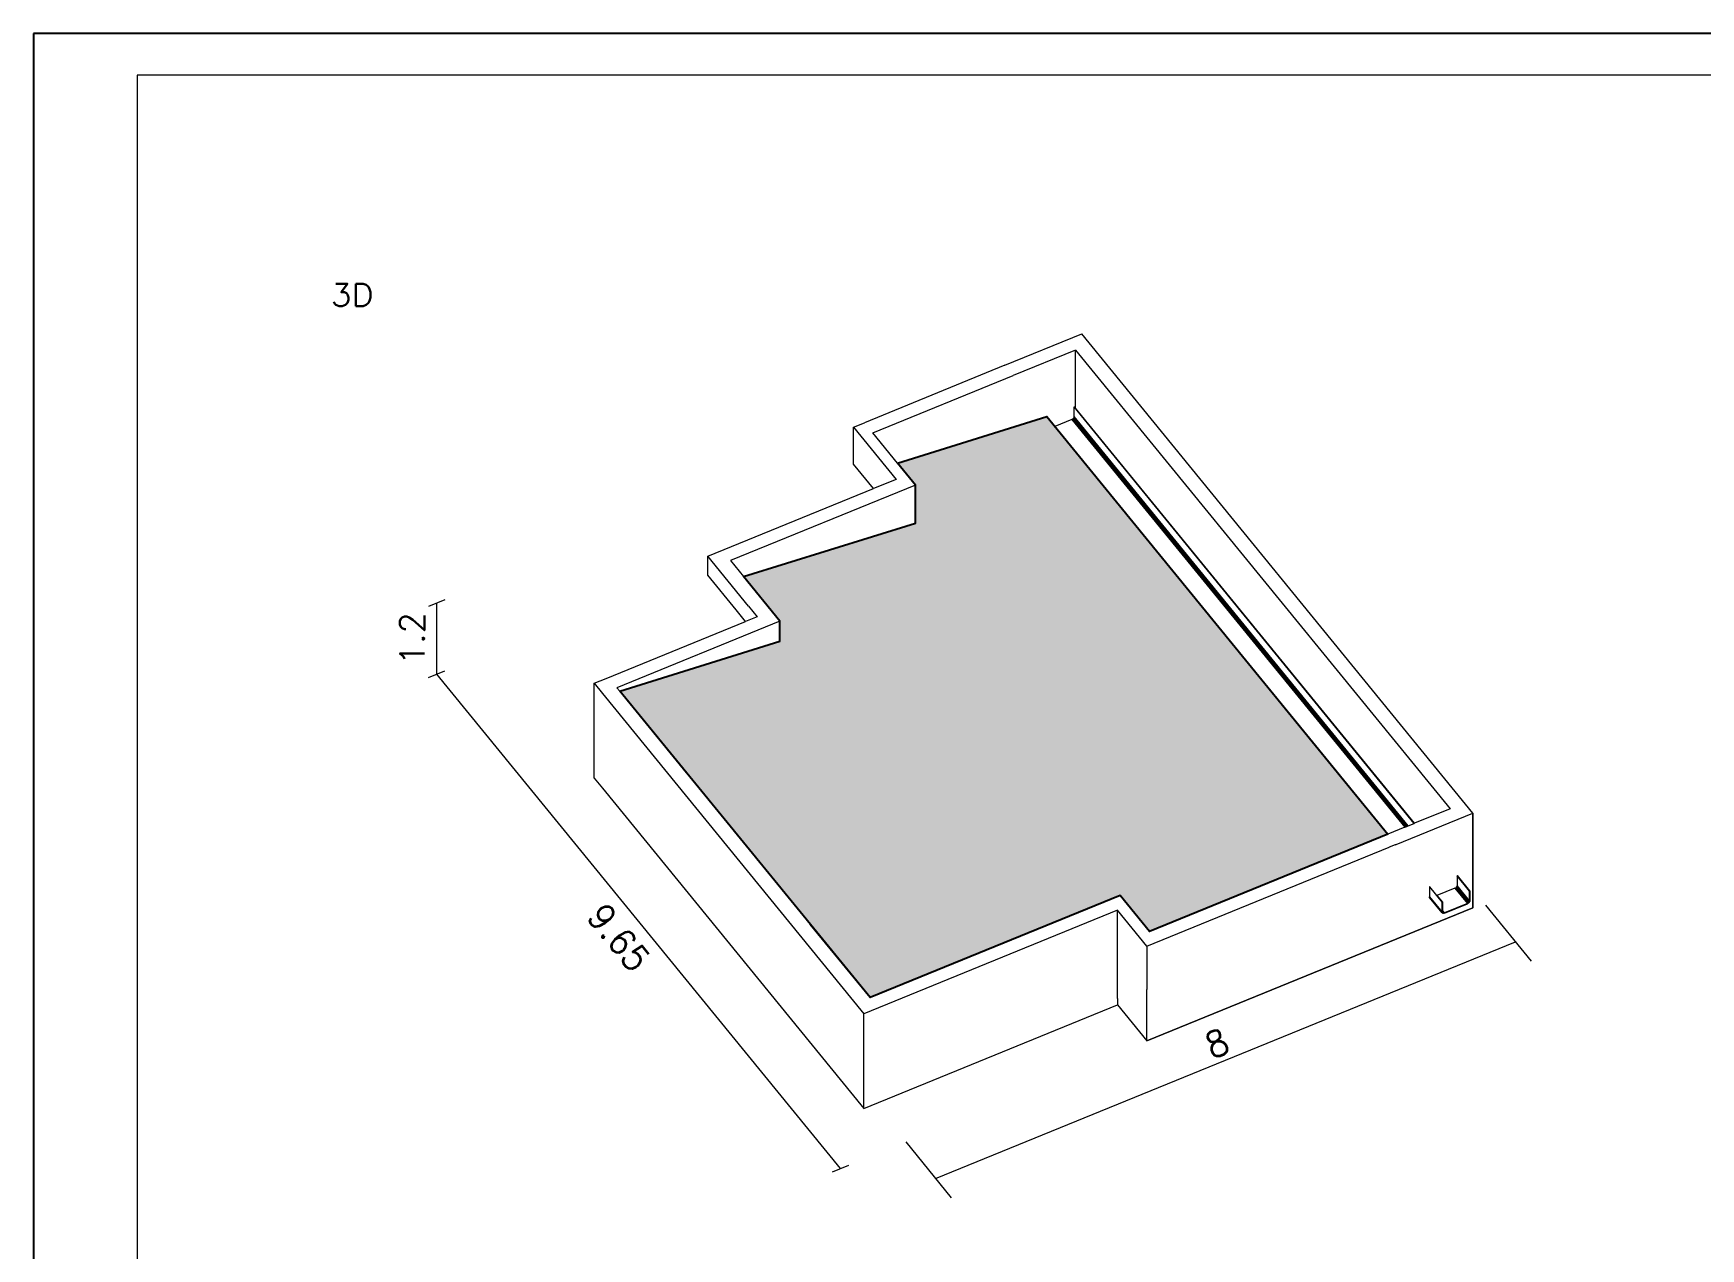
# Model space of a CAD drawing. Header units: millimetres. Extents: x 16 to 499, y 22 to 82.
# Drawn here: x 259.67 to 299.52, y 52.58 to 81.63 of the extents above; entities that cross this region are included whole.
import ezdxf
from ezdxf.enums import TextEntityAlignment as Align

# ---------------------------------------------------------------- set-up
doc = ezdxf.new("R2010")
doc.units = ezdxf.units.MM
doc.layers.add('08', color=8, linetype='Continuous')
for name, color, linetype, lineweight in [('BARRAS_DE_ACERO', 7, 'Continuous', 9), ('COTAS', 13, 'Continuous', 9), ('MUROS', 7, 'Continuous', 18), ('TITULOS', 9, 'Continuous', 0)]:
    doc.layers.add(name, color=color, linetype=linetype, lineweight=lineweight)
doc.styles.add('CYPETXT', font='romans__.ttf', dxfattribs={"height": 0.2})

msp = doc.modelspace()

# ---------------------------------------------------------------- hatches: boundary and pattern name
at = {"true_color": 0xf8991e}
h = msp.add_hatch(color=30, dxfattribs=at)
h.dxf.hatch_style = 1
h.paths.add_polyline_path([(280.319, 71.356), (283.891, 72.47), (292.04, 62.489), (286.341, 60.163), (285.641, 61.02), (279.666, 58.581), (273.684, 65.906), (277.513, 67.1), (277.513, 67.581), (276.645, 68.644), (280.749, 69.923), (280.749, 70.83)])

# ---------------------------------------------------------------- linework, layer by layer
at = {"color": 2}
msp.add_lwpolyline([(280.319, 71.356), (283.891, 72.47), (292.04, 62.489), (286.341, 60.163), (285.641, 61.02), (279.666, 58.581), (273.684, 65.906), (277.513, 67.1), (277.513, 67.581), (276.645, 68.644), (280.749, 69.923), (280.749, 70.83), (280.319, 71.356)], dxfattribs=at)
at = {"layer": '08', "linetype": 'Continuous'}
msp.add_lwpolyline([(259.669, 81.63), (259.669, 22.23), (377.071, 22.23), (377.071, 81.63), (259.669, 81.63)], dxfattribs=at)
at = {"layer": 'BARRAS_DE_ACERO'}
for p, q in [((282.889, 73.696), (284.725, 74.445)), ((294.075, 62.994), (284.725, 74.445)), ((284.578, 74.059), (283.089, 73.451)), ((284.578, 72.673), (284.578, 74.059)), ((284.578, 74.059), (293.529, 63.097)), ((282.889, 73.696), (279.529, 72.324)), ((279.729, 72.079), (283.089, 73.451)), ((284.544, 72.701), (284.553, 72.705)), ((284.578, 72.673), (284.553, 72.705)), ((279.269, 72.218), (279.529, 72.324)), ((279.269, 71.336), (279.269, 72.218)), ((279.269, 72.218), (280.289, 70.969)), ((283.891, 72.47), (284.081, 72.236)), ((284.081, 72.236), (290.241, 64.692)), ((284.492, 72.404), (284.512, 72.415)), ((280.319, 71.356), (280.749, 70.83)), ((280.289, 70.969), (279.749, 70.749)), ((280.749, 69.923), (280.749, 70.83)), ((280.749, 69.923), (276.645, 68.644)), ((276.758, 67.94), (275.786, 69.131)), ((275.786, 68.683), (275.786, 69.131)), ((276.466, 67.849), (275.786, 68.683)), ((276.645, 68.644), (277.126, 68.055)), ((276.692, 67.573), (276.466, 67.849)), ((277.126, 68.055), (277.513, 67.581)), ((273.355, 66.211), (276.692, 67.573)), ((277.513, 67.1), (277.513, 67.581)), ((273.684, 65.906), (277.513, 67.1)), ((273.069, 66.094), (273.269, 65.849)), ((273.269, 65.849), (279.519, 58.194)), ((275.281, 63.951), (273.684, 65.906)), ((290.241, 64.692), (292.04, 62.489)), ((273.069, 63.831), (273.269, 63.586)), ((292.24, 62.244), (294.075, 62.994)), ((293.529, 63.097), (292.68, 62.751)), ((294.075, 60.731), (294.075, 62.994)), ((294.075, 62.994), (294.075, 60.731)), ((292.45, 62.657), (292.04, 62.489)), ((292.45, 62.657), (292.472, 62.666)), ((292.472, 62.666), (292.495, 62.675)), ((292.495, 62.675), (292.514, 62.683)), ((292.514, 62.683), (292.528, 62.689)), ((292.528, 62.689), (292.671, 62.747)), ((286.281, 59.812), (292.07, 62.175)), ((286.341, 60.163), (291.863, 62.417)), ((291.87, 62.42), (291.863, 62.417)), ((292.022, 62.482), (291.87, 62.42)), ((292.04, 62.489), (292.022, 62.482)), ((292.222, 62.237), (292.24, 62.244)), ((285.641, 61.02), (279.666, 58.581)), ((285.641, 61.02), (286.341, 60.163)), ((293.044, 61.229), (293.036, 61.226)), ((285.581, 60.669), (279.519, 58.194)), ((285.581, 58.558), (285.581, 60.669)), ((286.281, 59.812), (285.581, 60.669)), ((294.075, 60.731), (286.281, 57.549)), ((279.666, 58.581), (278.234, 60.333)), ((286.281, 59.812), (286.281, 58.776)), ((286.281, 57.549), (286.281, 58.776)), ((279.519, 55.932), (279.519, 58.194)), ((285.581, 58.558), (285.581, 58.406))]:
    msp.add_line(p, q, dxfattribs=at)
at = {"layer": 'BARRAS_DE_ACERO', "color": 4}
for p, q in [((292.671, 62.747), (284.544, 72.701)), ((284.492, 72.404), (284.081, 72.236)), ((284.492, 72.404), (292.45, 62.657)), ((292.472, 62.666), (284.512, 72.415)), ((292.528, 62.689), (284.544, 72.468)), ((293.694, 61.495), (293.703, 61.498)), ((294.003, 61.131), (293.703, 61.498)), ((293.036, 61.226), (293.036, 60.993)), ((293.036, 61.226), (293.336, 60.858)), ((293.036, 60.993), (293.336, 60.625)), ((293.04, 60.975), (293.036, 60.993)), ((293.34, 60.608), (293.04, 60.975)), ((293.213, 61.023), (293.044, 61.229)), ((293.642, 61.198), (293.662, 61.209)), ((293.642, 61.198), (293.942, 60.83)), ((293.679, 61.225), (293.662, 61.209)), ((293.962, 60.842), (293.662, 61.209)), ((293.679, 61.225), (293.69, 61.243)), ((293.979, 60.858), (293.679, 61.225)), ((293.694, 61.261), (293.69, 61.243)), ((293.994, 60.894), (293.694, 61.261)), ((294.003, 61.131), (293.994, 61.127)), ((294.003, 61.131), (294.003, 60.897)), ((293.336, 60.625), (293.336, 60.858)), ((293.336, 60.625), (293.34, 60.608)), ((293.34, 60.608), (293.354, 60.597)), ((293.344, 60.862), (293.344, 60.671)), ((293.373, 60.595), (293.354, 60.597)), ((293.396, 60.6), (293.373, 60.595)), ((293.942, 60.83), (293.396, 60.607)), ((293.396, 60.6), (293.942, 60.823)), ((293.962, 60.842), (293.942, 60.83)), ((293.965, 60.836), (293.942, 60.823)), ((293.962, 60.842), (293.979, 60.858)), ((293.99, 60.876), (293.994, 60.894)), ((294.003, 60.897), (293.998, 60.877))]:
    msp.add_line(p, q, dxfattribs=at)
at = {"layer": 'BARRAS_DE_ACERO'}
for points in [[(284.54, 72.45), (284.544, 72.468), (284.544, 72.701)], [(283.891, 72.47), (280.319, 71.356), (279.729, 72.079)], [(275.786, 69.131), (279.749, 70.749), (279.269, 71.336)], [(280.749, 70.83), (276.332, 69.027), (276.645, 68.644)], [(276.758, 67.94), (276.966, 67.685), (276.692, 67.573)], [(277.513, 67.581), (273.616, 65.99), (273.684, 65.906)], [(273.069, 63.831), (273.069, 66.094), (273.355, 66.211)], [(275.281, 63.951), (277.834, 60.823), (278.234, 60.333)], [(273.269, 63.586), (279.519, 55.932), (285.581, 58.406)], [(292.222, 62.237), (292.213, 62.234), (292.076, 62.177), (292.07, 62.175)], [(285.581, 58.406), (286.281, 57.549), (294.075, 60.731)]]:
    msp.add_lwpolyline(points, dxfattribs=at)
at = {"layer": 'BARRAS_DE_ACERO', "color": 4}
for points in [[(292.671, 62.747), (292.68, 62.751), (284.578, 72.673)], [(292.495, 62.675), (284.529, 72.431), (284.512, 72.415)], [(292.514, 62.683), (284.54, 72.45), (284.529, 72.431)], [(293.994, 60.894), (293.994, 61.127), (293.694, 61.495), (293.694, 61.261)], [(293.642, 61.198), (293.213, 61.023), (293.344, 60.862), (293.336, 60.858)], [(293.69, 61.243), (293.99, 60.876), (293.979, 60.858)], [(293.396, 60.607), (293.344, 60.671), (293.344, 60.642)], [(293.344, 60.642), (293.344, 60.629), (293.346, 60.621)], [(293.344, 60.642), (293.376, 60.603), (293.396, 60.607)], [(293.376, 60.603), (293.36, 60.605), (293.346, 60.621), (293.348, 60.614), (293.36, 60.605)], [(293.965, 60.836), (293.985, 60.855), (293.998, 60.877)]]:
    msp.add_lwpolyline(points, dxfattribs=at)
at = {"layer": 'COTAS'}
for p, q in [((269.505, 68.09), (269.115, 67.931)), ((269.31, 66.314), (269.31, 68.011)), ((269.115, 66.234), (269.505, 66.393)), ((278.96, 54.495), (269.31, 66.314)), ((294.375, 60.788), (295.463, 59.455)), ((281.232, 54.258), (295.088, 59.915)), ((280.519, 55.131), (281.607, 53.799)), ((278.765, 54.415), (279.155, 54.574))]:
    msp.add_line(p, q, dxfattribs=at)
at = {"layer": 'MUROS', "color": 4, "linetype": 'Continuous', "lineweight": 0}
msp.add_lwpolyline([(262.154, 80.63), (262.154, 23.23), (375.823, 23.23), (375.823, 80.63)], close=True, dxfattribs=at)

# ---------------------------------------------------------------- texts
at = {"layer": 'COTAS', "style": 'CYPETXT'}
for s, height, rotation, width, p, p2 in [('1.2', 0.5867, 90, 0.887789, (269.017, 66.532), (269.017, 67.792)), ('9.65', 0.6133, 309.2, 0.850312, (272.865, 60.506), (273.98, 59.139)), ('8', 0.613, 22.2005, 0.853129, (287.838, 57.11), (288.305, 57.3))]:
    msp.add_text(s, height=height, rotation=rotation, dxfattribs=dict(at, width=width)).set_placement(p, p2, align=Align.FIT)
at = {"layer": 'TITULOS', "style": 'CYPETXT', "width": 0.972783}
msp.add_text('3D', height=0.5333, dxfattribs=at).set_placement((266.777, 75.112), (267.801, 75.112), align=Align.FIT)

doc.saveas('drawing.dxf')
